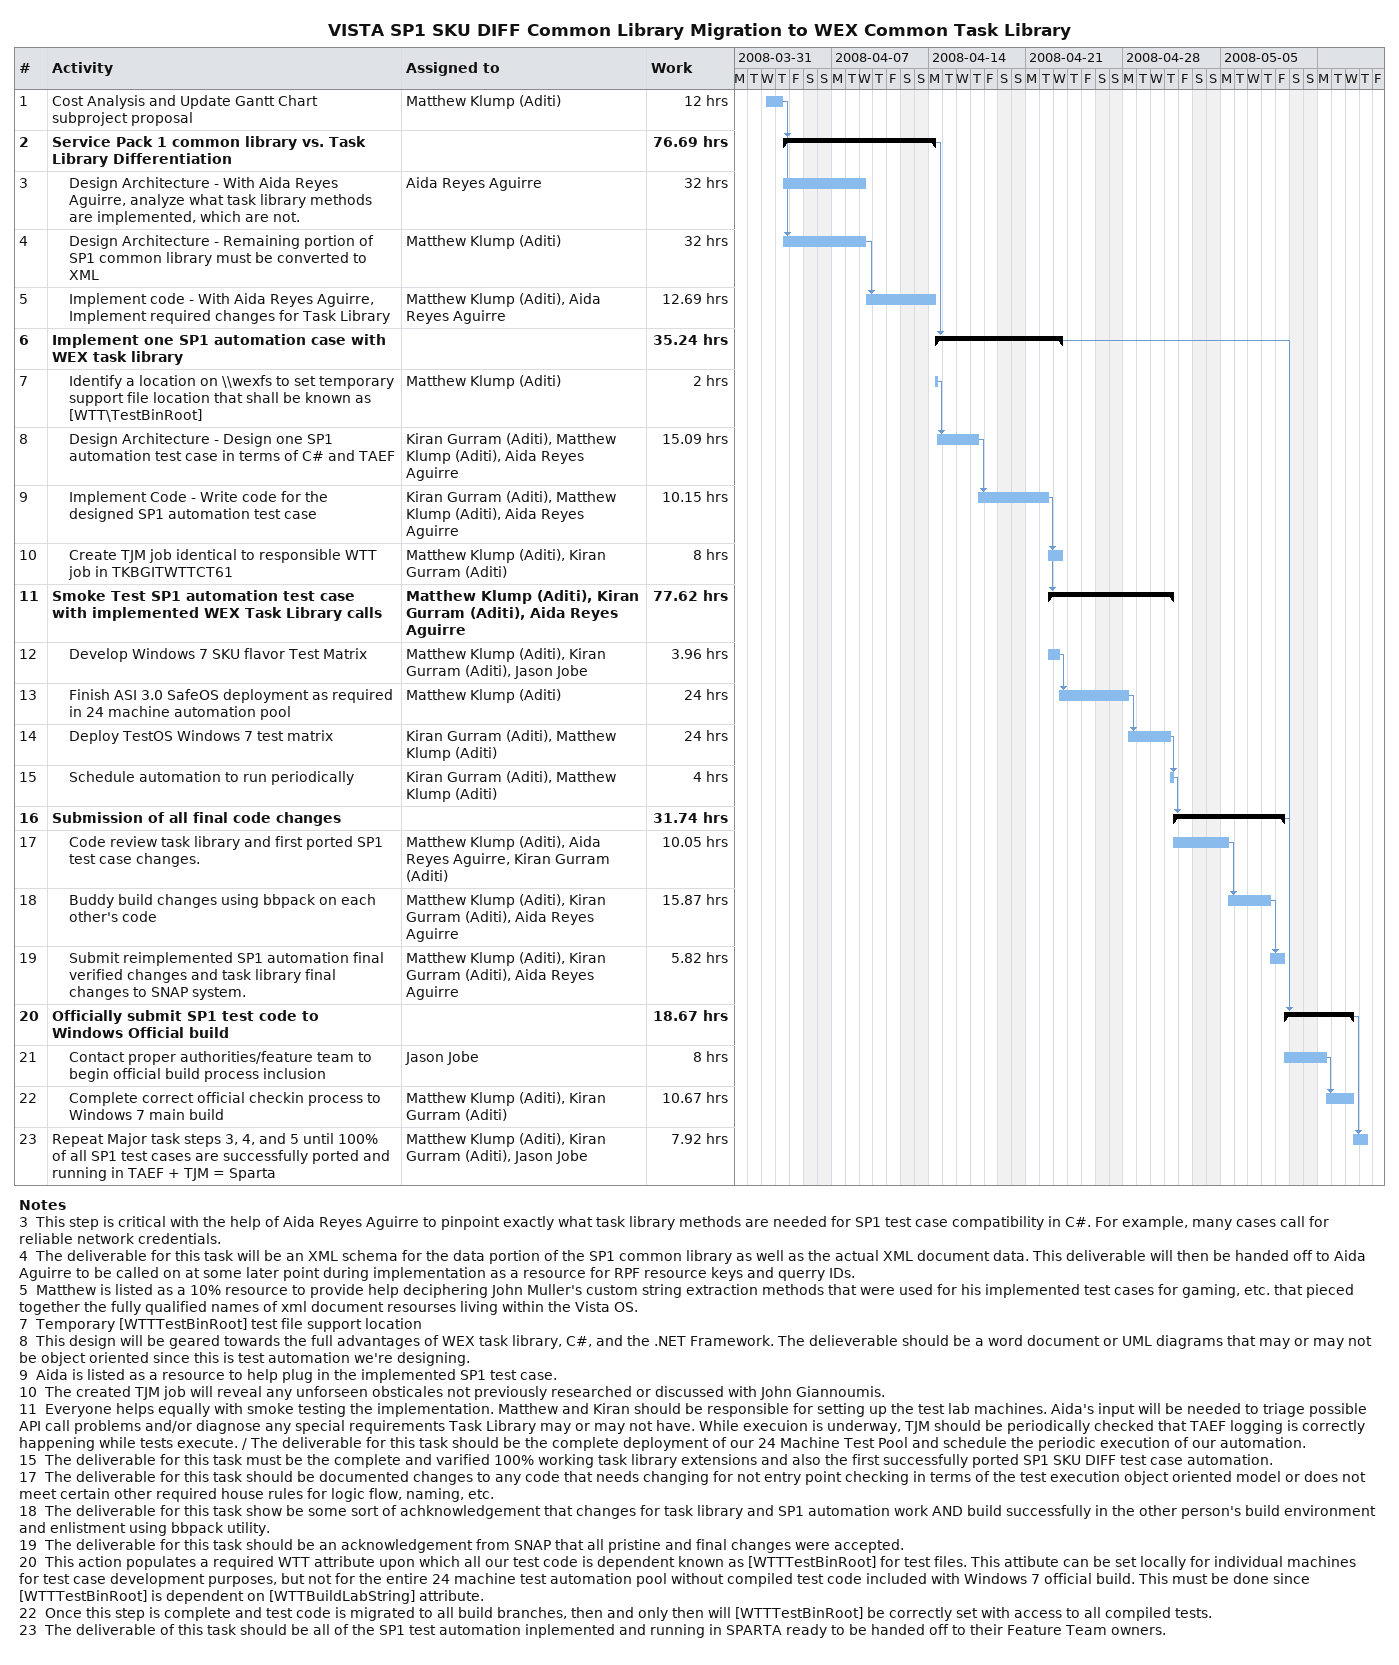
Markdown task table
VISTA SP1 SKU DIFF Common Library Migration to WEX Common Task Library

| ID | Level | Task | Start | Finish | Predecessors | Resources | Work (h) |
|---|---|---|---|---|---|---|---|
| 1 | 1 | Cost Analysis and Update Gantt Chart subproject proposal | 2008-04-02 | 2008-04-03 |  | Matthew Klump (Aditi) | 12 |
| 2 | 1 | **Service Pack 1 common library vs. Task Library Differentiation** | 2008-04-03 | 2008-04-14 | 1 |  | 76.69 |
| 3 | 2 | Design Architecture - With Aida Reyes Aguirre, analyze what task library methods are implemented, which are not. | 2008-04-03 | 2008-04-09 |  | Aida Reyes Aguirre | 32 |
| 4 | 2 | Design Architecture - Remaining portion of SP1 common library must be converted to XML | 2008-04-03 | 2008-04-09 | 1 | Matthew Klump (Aditi) | 32 |
| 5 | 2 | Implement code - With Aida Reyes Aguirre, Implement required changes for Task Library | 2008-04-09 | 2008-04-14 | 4 | Matthew Klump (Aditi), Aida Reyes Aguirre | 12.69 |
| 6 | 1 | **Implement one SP1 automation case with WEX task library** | 2008-04-14 | 2008-04-23 | 2 |  | 35.24 |
| 7 | 2 | Identify a location on \\wexfs to set temporary support file location that shall be known as [WTT\TestBinRoot] | 2008-04-14 | 2008-04-14 |  | Matthew Klump (Aditi) | 2 |
| 8 | 2 | Design Architecture - Design one SP1 automation test case in terms of C# and TAEF | 2008-04-14 | 2008-04-17 | 7 | Kiran Gurram (Aditi), Matthew Klump (Aditi), Aida Reyes Aguirre | 15.09 |
| 9 | 2 | Implement Code - Write code for the designed SP1 automation test case | 2008-04-17 | 2008-04-22 | 8 | Kiran Gurram (Aditi), Matthew Klump (Aditi), Aida Reyes Aguirre | 10.15 |
| 10 | 2 | Create TJM job identical to responsible WTT job in TKBGITWTTCT61 | 2008-04-22 | 2008-04-23 | 9 | Matthew Klump (Aditi), Kiran Gurram (Aditi) | 8 |
| 11 | 1 | **Smoke Test SP1 automation test case with implemented WEX Task Library calls** | 2008-04-22 | 2008-05-01 | 9 | Matthew Klump (Aditi), Kiran Gurram (Aditi), Aida Reyes Aguirre | 77.62 |
| 12 | 2 | Develop Windows 7 SKU flavor Test Matrix | 2008-04-22 | 2008-04-23 |  | Matthew Klump (Aditi), Kiran Gurram (Aditi), Jason Jobe | 3.96 |
| 13 | 2 | Finish ASI 3.0 SafeOS deployment as required in 24 machine automation pool | 2008-04-23 | 2008-04-28 | 12 | Matthew Klump (Aditi) | 24 |
| 14 | 2 | Deploy TestOS Windows 7 test matrix | 2008-04-28 | 2008-05-01 | 13 | Kiran Gurram (Aditi), Matthew Klump (Aditi) | 24 |
| 15 | 2 | Schedule automation to run periodically | 2008-05-01 | 2008-05-01 | 14 | Kiran Gurram (Aditi), Matthew Klump (Aditi) | 4 |
| 16 | 1 | **Submission of all final code changes** | 2008-05-01 | 2008-05-09 | 15 |  | 31.74 |
| 17 | 2 | Code review task library and first ported SP1 test case changes. | 2008-05-01 | 2008-05-05 |  | Matthew Klump (Aditi), Aida Reyes Aguirre, Kiran Gurram (Aditi) | 10.05 |
| 18 | 2 | Buddy build changes using bbpack on each other's code | 2008-05-05 | 2008-05-08 | 17 | Matthew Klump (Aditi), Kiran Gurram (Aditi), Aida Reyes Aguirre | 15.87 |
| 19 | 2 | Submit reimplemented SP1 automation final verified changes and task library final changes to SNAP system. | 2008-05-08 | 2008-05-09 | 18 | Matthew Klump (Aditi), Kiran Gurram (Aditi), Aida Reyes Aguirre | 5.82 |
| 20 | 1 | **Officially submit SP1 test code to Windows Official build** | 2008-05-09 | 2008-05-14 | 6, 16 |  | 18.67 |
| 21 | 2 | Contact proper authorities/feature team to begin official build process inclusion | 2008-05-09 | 2008-05-12 |  | Jason Jobe | 8 |
| 22 | 2 | Complete correct official checkin process to Windows 7 main build | 2008-05-12 | 2008-05-14 | 21 | Matthew Klump (Aditi), Kiran Gurram (Aditi) | 10.67 |
| 23 | 1 | Repeat Major task steps 3, 4, and 5 until 100% of all SP1 test cases are successfully ported and running in TAEF + TJM = Sparta | 2008-05-14 | 2008-05-15 | 20 | Matthew Klump (Aditi), Kiran Gurram (Aditi), Jason Jobe | 7.92 |

Notes
- 3: This step is critical with the help of Aida Reyes Aguirre to pinpoint exactly what task library methods are needed for SP1 test case compatibility in C#. For example, many cases call for reliable network credentials.
- 4: The deliverable for this task will be an XML schema for the data portion of the SP1 common library as well as the actual XML document data. This deliverable will then be handed off to Aida Aguirre to be called on at some later point during implementation as a resource for RPF resource keys and querry IDs.
- 5: Matthew is listed as a 10% resource to provide help deciphering John Muller's custom string extraction methods that were used for his implemented test cases for gaming, etc. that pieced together the fully qualified names of xml document resourses living within the Vista OS.
- 7: Temporary [WTTTestBinRoot] test file support location
- 8: This design will be geared towards the full advantages of WEX task library, C#, and the .NET Framework. The delieverable should be a word document or UML diagrams that may or may not be object oriented since this is test automation we're designing.
- 9: Aida is listed as a resource to help plug in the implemented SP1 test case.
- 10: The created TJM job will reveal any unforseen obsticales not previously researched or discussed with John Giannoumis.
- 11: Everyone helps equally with smoke testing the implementation. Matthew and Kiran should be responsible for setting up the test lab machines. Aida's input will be needed to triage possible API call problems and/or diagnose any special requirements Task Library may or may not have. While execuion is underway, TJM should be periodically checked that TAEF logging is correctly happening while tests execute. / The deliverable for this task should be the complete deployment of our 24 Machine Test Pool and schedule the periodic execution of our automation.
- 15: The deliverable for this task must be the complete and varified 100% working task library extensions and also the first successfully ported SP1 SKU DIFF test case automation.
- 17: The deliverable for this task should be documented changes to any code that needs changing for not entry point checking in terms of the test execution object oriented model or does not meet certain other required house rules for logic flow, naming, etc.
- 18: The deliverable for this task show be some sort of achknowledgement that changes for task library and SP1 automation work AND build successfully in the other person's build environment and enlistment using bbpack utility.
- 19: The deliverable for this task should be an acknowledgement from SNAP that all pristine and final changes were accepted.
- 20: This action populates a required WTT attribute upon which all our test code is dependent known as [WTTTestBinRoot] for test files. This attibute can be set locally for individual machines for test case development purposes, but not for the entire 24 machine test automation pool without compiled test code included with Windows 7 official build. This must be done since [WTTTestBinRoot] is dependent on [WTTBuildLabString] attribute.
- 22: Once this step is complete and test code is migrated to all build branches, then and only then will [WTTTestBinRoot] be correctly set with access to all compiled tests.
- 23: The deliverable of this task should be all of the SP1 test automation inplemented and running in SPARTA ready to be handed off to their Feature Team owners.
